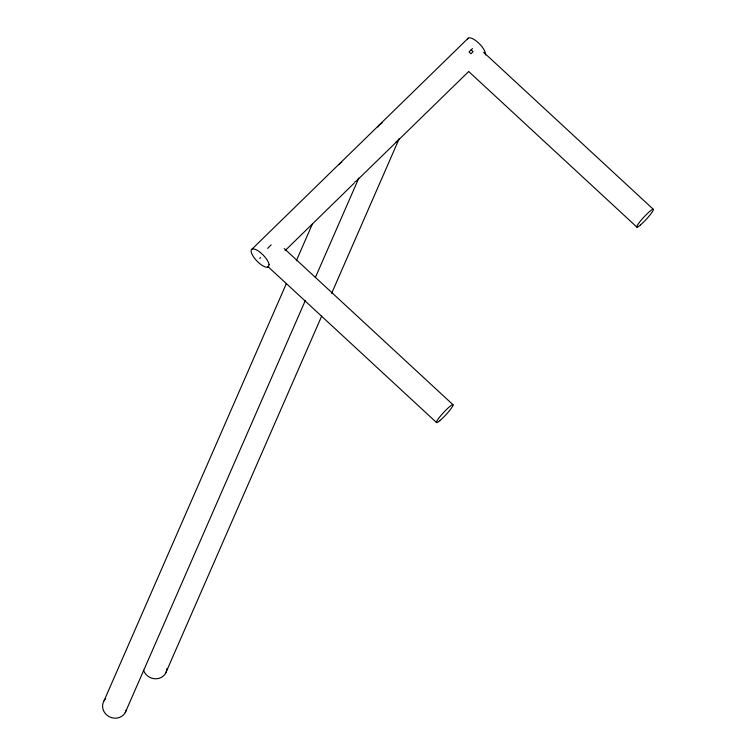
<?xml version="1.0" encoding="UTF-8"?>
<svg xmlns="http://www.w3.org/2000/svg" width="756" height="756" viewBox="0 0 756 756"><rect width="100%" height="100%" fill="white"/><g stroke="black" fill="none" stroke-linecap="round" stroke-linejoin="round"><path stroke-width="1.13" d="M485.409 54.999L485.503 53.563A12.134 4.309 45.7 0 0 476.856 41.467A12.134 4.309 45.7 0 0 467.624 38.991M103.95 700.982L286.43 283.424M296.352 260.707L312.426 223.927M125.212 712.662L305.424 300.274M315.356 277.546L358.401 179.049L468.711 71.499M165.602 673.256L321.697 316.074M331.629 293.347L398.79 139.643M471.149 49.83L469.013 51.928L470.969 53.77L473.095 51.682L471.149 49.83A12.134 1.616 -47.2 0 1 472.481 48.601M251.918 249.196L468.323 38.093M285.154 250.567L354.195 183.15M483.585 52.258L653.25 209.242M468.994 71.782L636.93 227.159M284.199 248.535L452.995 404.715M267.719 266.367L436.524 422.547M126.29 709.931A12.134 11.227 23.6 0 1 109.025 716.584A12.134 11.227 23.6 0 1 105.755 698.648M358.769 178.066A12.134 11.227 23.6 0 1 354.564 182.168M339.312 164.061A12.134 11.227 23.6 0 1 341.712 162.285M399.159 138.669A12.134 11.227 23.6 0 1 395.813 142.251M377.905 126.989A12.134 11.227 23.6 0 1 379.701 124.655M380.438 124.003A12.134 11.227 23.6 0 1 382.101 122.888M166.963 668.578A12.134 11.227 23.6 0 1 156.52 678.765A12.134 11.227 23.6 0 1 143.527 670.194M259.894 258.58A12.134 1.616 -47.2 0 1 260.423 257.437M267.652 248.422A12.134 1.616 -47.2 0 1 271.215 244.878M269.098 264.666L268.314 267.01A12.134 4.309 45.7 0 1 253.77 257.21A12.134 4.309 45.7 0 1 256.256 249.801A12.134 4.309 45.7 0 1 269.098 264.666M640.493 224.948A12.134 1.616 -47.2 0 0 653.401 209.695A12.134 1.616 -47.2 0 0 641.371 219.949A12.134 1.616 -47.2 0 0 640.493 224.948M439.803 420.676A12.134 1.616 -47.2 0 0 453.033 405.292A12.134 1.616 -47.2 0 0 441.438 414.921A12.134 1.616 -47.2 0 0 439.803 420.676"/></g></svg>
